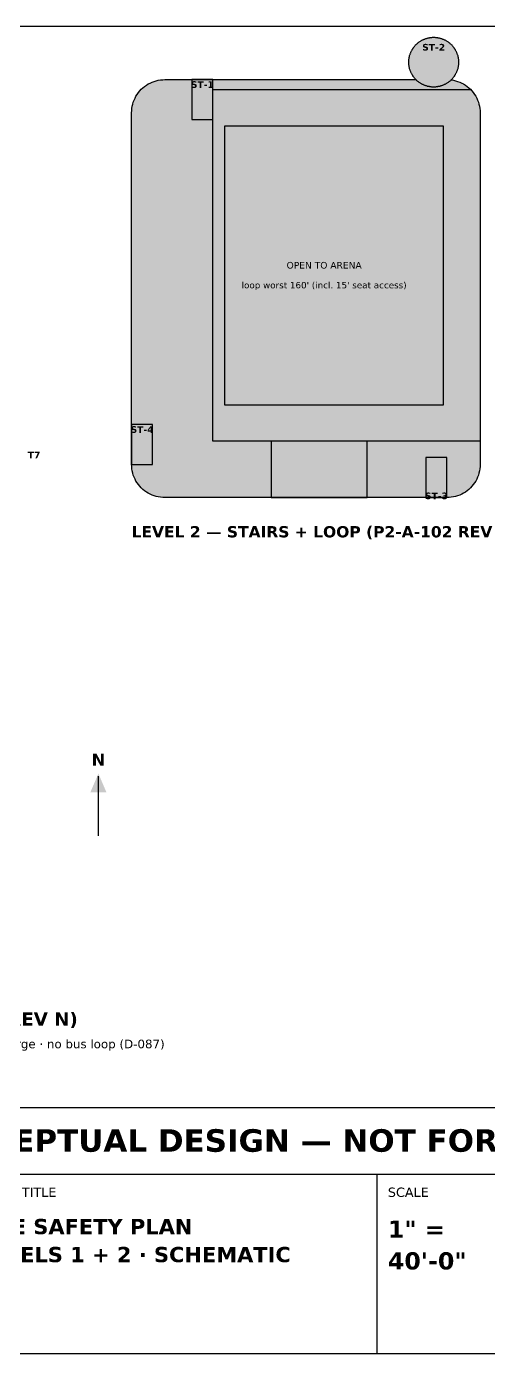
# Model space of a CAD drawing. Header units: inches. Extents: x 0.5 to 16.5, y 0.5 to 10.5.
# Drawn here: x 7.16 to 10.64, y 0.5 to 10.5 of the extents above; entities that cross this region are included whole.
import ezdxf
from ezdxf.enums import TextEntityAlignment as Align

# ---------------------------------------------------------------- set-up
doc = ezdxf.new("R2010")
doc.units = ezdxf.units.IN
doc.header["$MEASUREMENT"] = 0
for name, color, linetype in [('A-ANNO-TEXT', 7, 'Continuous'), ('A-ROOM', 7, 'Continuous'), ('G-ANNO-TTLB', 7, 'Continuous')]:
    doc.layers.add(name, color=color, linetype=linetype)
doc.styles.add('KS-BOLD', font='DejaVuSans-Bold.ttf')
doc.styles.add('KS-REG', font='DejaVuSans.ttf')

msp = doc.modelspace()

# ---------------------------------------------------------------- hatches: boundary and pattern name
at = {"layer": 'A-ANNO-TEXT', "true_color": 0x000000}
msp.add_hatch(color=7, dxfattribs=at).paths.add_polyline_path([(7.64, 4.73), (7.7, 4.87), (7.76, 4.73)])
at = {"layer": 'A-ROOM', "true_color": 0xf3f1ec}
msp.add_hatch(color=7, dxfattribs=at).paths.add_polyline_path([(10.358, 10.098), (10.374, 10.095), (10.39, 10.091), (10.405, 10.087), (10.421, 10.081), (10.436, 10.074), (10.45, 10.067), (10.464, 10.058), (10.477, 10.048), (10.49, 10.038), (10.502, 10.027), (10.513, 10.015), (10.523, 10.002), (10.533, 9.989), (10.542, 9.975), (10.549, 9.961), (10.556, 9.946), (10.562, 9.93), (10.566, 9.915), (10.57, 9.899), (10.573, 9.883), (10.574, 9.866), (10.575, 9.85), (10.575, 7.2), (10.574, 7.184), (10.573, 7.167), (10.57, 7.151), (10.566, 7.135), (10.562, 7.12), (10.556, 7.104), (10.549, 7.089), (10.542, 7.075), (10.533, 7.061), (10.523, 7.048), (10.513, 7.035), (10.502, 7.023), (10.49, 7.012), (10.477, 7.002), (10.464, 6.992), (10.45, 6.983), (10.436, 6.976), (10.421, 6.969), (10.405, 6.963), (10.39, 6.959), (10.374, 6.955), (10.358, 6.952), (10.341, 6.951), (10.325, 6.95), (8.2, 6.95), (8.184, 6.951), (8.167, 6.952), (8.151, 6.955), (8.135, 6.959), (8.12, 6.963), (8.104, 6.969), (8.089, 6.976), (8.075, 6.983), (8.061, 6.992), (8.048, 7.002), (8.035, 7.012), (8.023, 7.023), (8.012, 7.035), (8.002, 7.048), (7.992, 7.061), (7.983, 7.075), (7.976, 7.089), (7.969, 7.104), (7.963, 7.12), (7.959, 7.135), (7.955, 7.151), (7.952, 7.167), (7.951, 7.184), (7.95, 7.2), (7.95, 9.85), (7.951, 9.866), (7.952, 9.883), (7.955, 9.899), (7.959, 9.915), (7.963, 9.93), (7.969, 9.946), (7.976, 9.961), (7.983, 9.975), (7.992, 9.989), (8.002, 10.002), (8.012, 10.015), (8.023, 10.027), (8.035, 10.038), (8.048, 10.048), (8.061, 10.058), (8.075, 10.067), (8.089, 10.074), (8.104, 10.081), (8.12, 10.087), (8.135, 10.091), (8.151, 10.095), (8.167, 10.098), (8.184, 10.099), (8.2, 10.1), (10.091, 10.1), (10.089, 10.102), (10.086, 10.105), (10.083, 10.109), (10.08, 10.112), (10.077, 10.116), (10.074, 10.12), (10.072, 10.123), (10.069, 10.127), (10.067, 10.131), (10.064, 10.135), (10.062, 10.139), (10.06, 10.143), (10.058, 10.147), (10.056, 10.151), (10.054, 10.155), (10.052, 10.159), (10.05, 10.164), (10.048, 10.168), (10.047, 10.172), (10.046, 10.177), (10.044, 10.181), (10.043, 10.186), (10.042, 10.19), (10.041, 10.195), (10.04, 10.199), (10.04, 10.204), (10.039, 10.208), (10.038, 10.213), (10.038, 10.217), (10.038, 10.222), (10.038, 10.227), (10.037, 10.231), (10.038, 10.236), (10.038, 10.24), (10.038, 10.245), (10.038, 10.25), (10.039, 10.254), (10.04, 10.259), (10.04, 10.263), (10.041, 10.268), (10.042, 10.272), (10.043, 10.277), (10.044, 10.281), (10.046, 10.286), (10.047, 10.29), (10.048, 10.294), (10.05, 10.299), (10.052, 10.303), (10.054, 10.307), (10.056, 10.311), (10.058, 10.316), (10.06, 10.32), (10.062, 10.324), (10.064, 10.328), (10.067, 10.332), (10.069, 10.335), (10.072, 10.339), (10.074, 10.343), (10.077, 10.347), (10.08, 10.35), (10.083, 10.354), (10.086, 10.357), (10.089, 10.361), (10.092, 10.364), (10.096, 10.367), (10.099, 10.37), (10.103, 10.373), (10.106, 10.376), (10.11, 10.379), (10.113, 10.382), (10.117, 10.385), (10.121, 10.387), (10.125, 10.39), (10.129, 10.392), (10.133, 10.394), (10.137, 10.397), (10.141, 10.399), (10.145, 10.401), (10.149, 10.403), (10.153, 10.404), (10.158, 10.406), (10.162, 10.408), (10.166, 10.409), (10.171, 10.411), (10.175, 10.412), (10.179, 10.413), (10.184, 10.414), (10.188, 10.415), (10.193, 10.416), (10.197, 10.417), (10.202, 10.417), (10.207, 10.418), (10.211, 10.418), (10.216, 10.419), (10.22, 10.419), (10.225, 10.419), (10.23, 10.419), (10.234, 10.419), (10.239, 10.418), (10.243, 10.418), (10.248, 10.417), (10.253, 10.417), (10.257, 10.416), (10.262, 10.415), (10.266, 10.414), (10.271, 10.413), (10.275, 10.412), (10.279, 10.411), (10.284, 10.409), (10.288, 10.408), (10.292, 10.406), (10.297, 10.404), (10.301, 10.403), (10.305, 10.401), (10.309, 10.399), (10.313, 10.397), (10.317, 10.394), (10.321, 10.392), (10.325, 10.39), (10.329, 10.387), (10.333, 10.385), (10.337, 10.382), (10.34, 10.379), (10.344, 10.376), (10.347, 10.373), (10.351, 10.37), (10.354, 10.367), (10.358, 10.364), (10.361, 10.361), (10.364, 10.357), (10.367, 10.354), (10.37, 10.35), (10.373, 10.347), (10.376, 10.343), (10.378, 10.339), (10.381, 10.335), (10.383, 10.332), (10.386, 10.328), (10.388, 10.324), (10.39, 10.32), (10.392, 10.316), (10.394, 10.311), (10.396, 10.307), (10.398, 10.303), (10.4, 10.299), (10.402, 10.294), (10.403, 10.29), (10.404, 10.286), (10.406, 10.281), (10.407, 10.277), (10.408, 10.272), (10.409, 10.268), (10.41, 10.263), (10.41, 10.259), (10.411, 10.254), (10.412, 10.25), (10.412, 10.245), (10.412, 10.24), (10.412, 10.236), (10.413, 10.231), (10.412, 10.227), (10.412, 10.222), (10.412, 10.217), (10.412, 10.213), (10.411, 10.208), (10.41, 10.204), (10.41, 10.199), (10.409, 10.195), (10.408, 10.19), (10.407, 10.186), (10.406, 10.181), (10.404, 10.177), (10.403, 10.172), (10.402, 10.168), (10.4, 10.164), (10.398, 10.159), (10.396, 10.155), (10.394, 10.151), (10.392, 10.147), (10.39, 10.143), (10.388, 10.139), (10.386, 10.135), (10.383, 10.131), (10.381, 10.127), (10.378, 10.123), (10.376, 10.12), (10.373, 10.116), (10.37, 10.112), (10.367, 10.109), (10.364, 10.105), (10.361, 10.102), (10.358, 10.099), (10.357, 10.098), (10.358, 10.098)])
at = {"layer": 'A-ROOM', "true_color": 0xb9b3a0}
for points in [[(10.413, 10.231), (10.412, 10.227), (10.412, 10.222), (10.412, 10.217), (10.412, 10.213), (10.411, 10.208), (10.41, 10.204), (10.41, 10.199), (10.409, 10.195), (10.408, 10.19), (10.407, 10.186), (10.406, 10.181), (10.404, 10.177), (10.403, 10.172), (10.402, 10.168), (10.4, 10.164), (10.398, 10.159), (10.396, 10.155), (10.394, 10.151), (10.392, 10.147), (10.39, 10.143), (10.388, 10.139), (10.386, 10.135), (10.383, 10.131), (10.381, 10.127), (10.378, 10.123), (10.376, 10.12), (10.373, 10.116), (10.37, 10.112), (10.367, 10.109), (10.364, 10.105), (10.361, 10.102), (10.358, 10.099), (10.354, 10.095), (10.351, 10.092), (10.347, 10.089), (10.344, 10.086), (10.34, 10.083), (10.337, 10.081), (10.333, 10.078), (10.329, 10.075), (10.325, 10.073), (10.321, 10.07), (10.317, 10.068), (10.313, 10.066), (10.309, 10.064), (10.305, 10.062), (10.301, 10.06), (10.297, 10.058), (10.292, 10.056), (10.288, 10.055), (10.284, 10.053), (10.279, 10.052), (10.275, 10.051), (10.271, 10.049), (10.266, 10.048), (10.262, 10.047), (10.257, 10.047), (10.253, 10.046), (10.248, 10.045), (10.243, 10.045), (10.239, 10.044), (10.234, 10.044), (10.23, 10.044), (10.225, 10.044), (10.22, 10.044), (10.216, 10.044), (10.211, 10.044), (10.207, 10.045), (10.202, 10.045), (10.197, 10.046), (10.193, 10.047), (10.188, 10.047), (10.184, 10.048), (10.179, 10.049), (10.175, 10.051), (10.171, 10.052), (10.166, 10.053), (10.162, 10.055), (10.158, 10.056), (10.153, 10.058), (10.149, 10.06), (10.145, 10.062), (10.141, 10.064), (10.137, 10.066), (10.133, 10.068), (10.129, 10.07), (10.125, 10.073), (10.121, 10.075), (10.117, 10.078), (10.113, 10.081), (10.11, 10.083), (10.106, 10.086), (10.103, 10.089), (10.099, 10.092), (10.096, 10.095), (10.092, 10.099), (10.089, 10.102), (10.086, 10.105), (10.083, 10.109), (10.08, 10.112), (10.077, 10.116), (10.074, 10.12), (10.072, 10.123), (10.069, 10.127), (10.067, 10.131), (10.064, 10.135), (10.062, 10.139), (10.06, 10.143), (10.058, 10.147), (10.056, 10.151), (10.054, 10.155), (10.052, 10.159), (10.05, 10.164), (10.048, 10.168), (10.047, 10.172), (10.046, 10.177), (10.044, 10.181), (10.043, 10.186), (10.042, 10.19), (10.041, 10.195), (10.04, 10.199), (10.04, 10.204), (10.039, 10.208), (10.038, 10.213), (10.038, 10.217), (10.038, 10.222), (10.038, 10.227), (10.037, 10.231), (10.038, 10.236), (10.038, 10.24), (10.038, 10.245), (10.038, 10.25), (10.039, 10.254), (10.04, 10.259), (10.04, 10.263), (10.041, 10.268), (10.042, 10.272), (10.043, 10.277), (10.044, 10.281), (10.046, 10.286), (10.047, 10.29), (10.048, 10.294), (10.05, 10.299), (10.052, 10.303), (10.054, 10.307), (10.056, 10.311), (10.058, 10.316), (10.06, 10.32), (10.062, 10.324), (10.064, 10.328), (10.067, 10.332), (10.069, 10.335), (10.072, 10.339), (10.074, 10.343), (10.077, 10.347), (10.08, 10.35), (10.083, 10.354), (10.086, 10.357), (10.089, 10.361), (10.092, 10.364), (10.096, 10.367), (10.099, 10.37), (10.103, 10.373), (10.106, 10.376), (10.11, 10.379), (10.113, 10.382), (10.117, 10.385), (10.121, 10.387), (10.125, 10.39), (10.129, 10.392), (10.133, 10.394), (10.137, 10.397), (10.141, 10.399), (10.145, 10.401), (10.149, 10.403), (10.153, 10.404), (10.158, 10.406), (10.162, 10.408), (10.166, 10.409), (10.171, 10.411), (10.175, 10.412), (10.179, 10.413), (10.184, 10.414), (10.188, 10.415), (10.193, 10.416), (10.197, 10.417), (10.202, 10.417), (10.207, 10.418), (10.211, 10.418), (10.216, 10.419), (10.22, 10.419), (10.225, 10.419), (10.23, 10.419), (10.234, 10.419), (10.239, 10.418), (10.243, 10.418), (10.248, 10.417), (10.253, 10.417), (10.257, 10.416), (10.262, 10.415), (10.266, 10.414), (10.271, 10.413), (10.275, 10.412), (10.279, 10.411), (10.284, 10.409), (10.288, 10.408), (10.292, 10.406), (10.297, 10.404), (10.301, 10.403), (10.305, 10.401), (10.309, 10.399), (10.313, 10.397), (10.317, 10.394), (10.321, 10.392), (10.325, 10.39), (10.329, 10.387), (10.333, 10.385), (10.337, 10.382), (10.34, 10.379), (10.344, 10.376), (10.347, 10.373), (10.351, 10.37), (10.354, 10.367), (10.358, 10.364), (10.361, 10.361), (10.364, 10.357), (10.367, 10.354), (10.37, 10.35), (10.373, 10.347), (10.376, 10.343), (10.378, 10.339), (10.381, 10.335), (10.383, 10.332), (10.386, 10.328), (10.388, 10.324), (10.39, 10.32), (10.392, 10.316), (10.394, 10.311), (10.396, 10.307), (10.398, 10.303), (10.4, 10.299), (10.402, 10.294), (10.403, 10.29), (10.404, 10.286), (10.406, 10.281), (10.407, 10.277), (10.408, 10.272), (10.409, 10.268), (10.41, 10.263), (10.41, 10.259), (10.411, 10.254), (10.412, 10.25), (10.412, 10.245), (10.412, 10.24), (10.412, 10.236), (10.413, 10.231)], [(8.562, 9.799), (8.562, 10.1), (8.404, 10.1), (8.404, 9.799), (8.562, 9.799)], [(8.108, 7.2), (8.108, 7.501), (7.95, 7.501), (7.95, 7.2), (8.108, 7.2)], [(10.325, 6.95), (10.325, 7.251), (10.167, 7.251), (10.167, 6.95), (10.325, 6.95)]]:
    msp.add_hatch(color=7, dxfattribs=at).paths.add_polyline_path(points)
at = {"layer": 'A-ROOM', "true_color": 0xe9d7a8}
msp.add_hatch(color=7, dxfattribs=at).paths.add_polyline_path([(8.562, 7.375), (8.562, 10.025), (10.503, 10.025), (10.513, 10.015), (10.523, 10.002), (10.533, 9.989), (10.542, 9.975), (10.549, 9.961), (10.556, 9.946), (10.562, 9.93), (10.566, 9.915), (10.57, 9.899), (10.573, 9.883), (10.574, 9.866), (10.575, 9.85), (10.575, 7.375), (8.562, 7.375)])
at = {"layer": 'A-ROOM', "true_color": 0xffffff}
for points in [[(10.3, 7.65), (10.3, 9.75), (8.65, 9.75), (8.65, 7.65), (10.3, 7.65)], [(9.725, 6.95), (9.725, 7.375), (9, 7.375), (9, 6.95), (9.725, 6.95)]]:
    msp.add_hatch(color=7, dxfattribs=at).paths.add_polyline_path(points)

# ---------------------------------------------------------------- linework, layer by layer
at = {"layer": 'A-ANNO-TEXT'}
msp.add_line((7.7, 4.4), (7.7, 4.85), dxfattribs=at)
at = {"layer": 'A-ROOM'}
for points in [[(10.358, 10.098), (10.374, 10.095), (10.39, 10.091), (10.405, 10.087), (10.421, 10.081), (10.436, 10.074), (10.45, 10.067), (10.464, 10.058), (10.477, 10.048), (10.49, 10.038), (10.502, 10.027), (10.513, 10.015), (10.523, 10.002), (10.533, 9.989), (10.542, 9.975), (10.549, 9.961), (10.556, 9.946), (10.562, 9.93), (10.566, 9.915), (10.57, 9.899), (10.573, 9.883), (10.574, 9.866), (10.575, 9.85), (10.575, 7.2), (10.574, 7.184), (10.573, 7.167), (10.57, 7.151), (10.566, 7.135), (10.562, 7.12), (10.556, 7.104), (10.549, 7.089), (10.542, 7.075), (10.533, 7.061), (10.523, 7.048), (10.513, 7.035), (10.502, 7.023), (10.49, 7.012), (10.477, 7.002), (10.464, 6.992), (10.45, 6.983), (10.436, 6.976), (10.421, 6.969), (10.405, 6.963), (10.39, 6.959), (10.374, 6.955), (10.358, 6.952), (10.341, 6.951), (10.325, 6.95), (8.2, 6.95), (8.184, 6.951), (8.167, 6.952), (8.151, 6.955), (8.135, 6.959), (8.12, 6.963), (8.104, 6.969), (8.089, 6.976), (8.075, 6.983), (8.061, 6.992), (8.048, 7.002), (8.035, 7.012), (8.023, 7.023), (8.012, 7.035), (8.002, 7.048), (7.992, 7.061), (7.983, 7.075), (7.976, 7.089), (7.969, 7.104), (7.963, 7.12), (7.959, 7.135), (7.955, 7.151), (7.952, 7.167), (7.951, 7.184), (7.95, 7.2), (7.95, 9.85), (7.951, 9.866), (7.952, 9.883), (7.955, 9.899), (7.959, 9.915), (7.963, 9.93), (7.969, 9.946), (7.976, 9.961), (7.983, 9.975), (7.992, 9.989), (8.002, 10.002), (8.012, 10.015), (8.023, 10.027), (8.035, 10.038), (8.048, 10.048), (8.061, 10.058), (8.075, 10.067), (8.089, 10.074), (8.104, 10.081), (8.12, 10.087), (8.135, 10.091), (8.151, 10.095), (8.167, 10.098), (8.184, 10.099), (8.2, 10.1), (10.091, 10.1), (10.089, 10.102), (10.086, 10.105), (10.083, 10.109), (10.08, 10.112), (10.077, 10.116), (10.074, 10.12), (10.072, 10.123), (10.069, 10.127), (10.067, 10.131), (10.064, 10.135), (10.062, 10.139), (10.06, 10.143), (10.058, 10.147), (10.056, 10.151), (10.054, 10.155), (10.052, 10.159), (10.05, 10.164), (10.048, 10.168), (10.047, 10.172), (10.046, 10.177), (10.044, 10.181), (10.043, 10.186), (10.042, 10.19), (10.041, 10.195), (10.04, 10.199), (10.04, 10.204), (10.039, 10.208), (10.038, 10.213), (10.038, 10.217), (10.038, 10.222), (10.038, 10.227), (10.037, 10.231), (10.038, 10.236), (10.038, 10.24), (10.038, 10.245), (10.038, 10.25), (10.039, 10.254), (10.04, 10.259), (10.04, 10.263), (10.041, 10.268), (10.042, 10.272), (10.043, 10.277), (10.044, 10.281), (10.046, 10.286), (10.047, 10.29), (10.048, 10.294), (10.05, 10.299), (10.052, 10.303), (10.054, 10.307), (10.056, 10.311), (10.058, 10.316), (10.06, 10.32), (10.062, 10.324), (10.064, 10.328), (10.067, 10.332), (10.069, 10.335), (10.072, 10.339), (10.074, 10.343), (10.077, 10.347), (10.08, 10.35), (10.083, 10.354), (10.086, 10.357), (10.089, 10.361), (10.092, 10.364), (10.096, 10.367), (10.099, 10.37), (10.103, 10.373), (10.106, 10.376), (10.11, 10.379), (10.113, 10.382), (10.117, 10.385), (10.121, 10.387), (10.125, 10.39), (10.129, 10.392), (10.133, 10.394), (10.137, 10.397), (10.141, 10.399), (10.145, 10.401), (10.149, 10.403), (10.153, 10.404), (10.158, 10.406), (10.162, 10.408), (10.166, 10.409), (10.171, 10.411), (10.175, 10.412), (10.179, 10.413), (10.184, 10.414), (10.188, 10.415), (10.193, 10.416), (10.197, 10.417), (10.202, 10.417), (10.207, 10.418), (10.211, 10.418), (10.216, 10.419), (10.22, 10.419), (10.225, 10.419), (10.23, 10.419), (10.234, 10.419), (10.239, 10.418), (10.243, 10.418), (10.248, 10.417), (10.253, 10.417), (10.257, 10.416), (10.262, 10.415), (10.266, 10.414), (10.271, 10.413), (10.275, 10.412), (10.279, 10.411), (10.284, 10.409), (10.288, 10.408), (10.292, 10.406), (10.297, 10.404), (10.301, 10.403), (10.305, 10.401), (10.309, 10.399), (10.313, 10.397), (10.317, 10.394), (10.321, 10.392), (10.325, 10.39), (10.329, 10.387), (10.333, 10.385), (10.337, 10.382), (10.34, 10.379), (10.344, 10.376), (10.347, 10.373), (10.351, 10.37), (10.354, 10.367), (10.358, 10.364), (10.361, 10.361), (10.364, 10.357), (10.367, 10.354), (10.37, 10.35), (10.373, 10.347), (10.376, 10.343), (10.378, 10.339), (10.381, 10.335), (10.383, 10.332), (10.386, 10.328), (10.388, 10.324), (10.39, 10.32), (10.392, 10.316), (10.394, 10.311), (10.396, 10.307), (10.398, 10.303), (10.4, 10.299), (10.402, 10.294), (10.403, 10.29), (10.404, 10.286), (10.406, 10.281), (10.407, 10.277), (10.408, 10.272), (10.409, 10.268), (10.41, 10.263), (10.41, 10.259), (10.411, 10.254), (10.412, 10.25), (10.412, 10.245), (10.412, 10.24), (10.412, 10.236), (10.413, 10.231), (10.412, 10.227), (10.412, 10.222), (10.412, 10.217), (10.412, 10.213), (10.411, 10.208), (10.41, 10.204), (10.41, 10.199), (10.409, 10.195), (10.408, 10.19), (10.407, 10.186), (10.406, 10.181), (10.404, 10.177), (10.403, 10.172), (10.402, 10.168), (10.4, 10.164), (10.398, 10.159), (10.396, 10.155), (10.394, 10.151), (10.392, 10.147), (10.39, 10.143), (10.388, 10.139), (10.386, 10.135), (10.383, 10.131), (10.381, 10.127), (10.378, 10.123), (10.376, 10.12), (10.373, 10.116), (10.37, 10.112), (10.367, 10.109), (10.364, 10.105), (10.361, 10.102), (10.358, 10.099), (10.357, 10.098), (10.358, 10.098)], [(10.413, 10.231), (10.412, 10.227), (10.412, 10.222), (10.412, 10.217), (10.412, 10.213), (10.411, 10.208), (10.41, 10.204), (10.41, 10.199), (10.409, 10.195), (10.408, 10.19), (10.407, 10.186), (10.406, 10.181), (10.404, 10.177), (10.403, 10.172), (10.402, 10.168), (10.4, 10.164), (10.398, 10.159), (10.396, 10.155), (10.394, 10.151), (10.392, 10.147), (10.39, 10.143), (10.388, 10.139), (10.386, 10.135), (10.383, 10.131), (10.381, 10.127), (10.378, 10.123), (10.376, 10.12), (10.373, 10.116), (10.37, 10.112), (10.367, 10.109), (10.364, 10.105), (10.361, 10.102), (10.358, 10.099), (10.354, 10.095), (10.351, 10.092), (10.347, 10.089), (10.344, 10.086), (10.34, 10.083), (10.337, 10.081), (10.333, 10.078), (10.329, 10.075), (10.325, 10.073), (10.321, 10.07), (10.317, 10.068), (10.313, 10.066), (10.309, 10.064), (10.305, 10.062), (10.301, 10.06), (10.297, 10.058), (10.292, 10.056), (10.288, 10.055), (10.284, 10.053), (10.279, 10.052), (10.275, 10.051), (10.271, 10.049), (10.266, 10.048), (10.262, 10.047), (10.257, 10.047), (10.253, 10.046), (10.248, 10.045), (10.243, 10.045), (10.239, 10.044), (10.234, 10.044), (10.23, 10.044), (10.225, 10.044), (10.22, 10.044), (10.216, 10.044), (10.211, 10.044), (10.207, 10.045), (10.202, 10.045), (10.197, 10.046), (10.193, 10.047), (10.188, 10.047), (10.184, 10.048), (10.179, 10.049), (10.175, 10.051), (10.171, 10.052), (10.166, 10.053), (10.162, 10.055), (10.158, 10.056), (10.153, 10.058), (10.149, 10.06), (10.145, 10.062), (10.141, 10.064), (10.137, 10.066), (10.133, 10.068), (10.129, 10.07), (10.125, 10.073), (10.121, 10.075), (10.117, 10.078), (10.113, 10.081), (10.11, 10.083), (10.106, 10.086), (10.103, 10.089), (10.099, 10.092), (10.096, 10.095), (10.092, 10.099), (10.089, 10.102), (10.086, 10.105), (10.083, 10.109), (10.08, 10.112), (10.077, 10.116), (10.074, 10.12), (10.072, 10.123), (10.069, 10.127), (10.067, 10.131), (10.064, 10.135), (10.062, 10.139), (10.06, 10.143), (10.058, 10.147), (10.056, 10.151), (10.054, 10.155), (10.052, 10.159), (10.05, 10.164), (10.048, 10.168), (10.047, 10.172), (10.046, 10.177), (10.044, 10.181), (10.043, 10.186), (10.042, 10.19), (10.041, 10.195), (10.04, 10.199), (10.04, 10.204), (10.039, 10.208), (10.038, 10.213), (10.038, 10.217), (10.038, 10.222), (10.038, 10.227), (10.037, 10.231), (10.038, 10.236), (10.038, 10.24), (10.038, 10.245), (10.038, 10.25), (10.039, 10.254), (10.04, 10.259), (10.04, 10.263), (10.041, 10.268), (10.042, 10.272), (10.043, 10.277), (10.044, 10.281), (10.046, 10.286), (10.047, 10.29), (10.048, 10.294), (10.05, 10.299), (10.052, 10.303), (10.054, 10.307), (10.056, 10.311), (10.058, 10.316), (10.06, 10.32), (10.062, 10.324), (10.064, 10.328), (10.067, 10.332), (10.069, 10.335), (10.072, 10.339), (10.074, 10.343), (10.077, 10.347), (10.08, 10.35), (10.083, 10.354), (10.086, 10.357), (10.089, 10.361), (10.092, 10.364), (10.096, 10.367), (10.099, 10.37), (10.103, 10.373), (10.106, 10.376), (10.11, 10.379), (10.113, 10.382), (10.117, 10.385), (10.121, 10.387), (10.125, 10.39), (10.129, 10.392), (10.133, 10.394), (10.137, 10.397), (10.141, 10.399), (10.145, 10.401), (10.149, 10.403), (10.153, 10.404), (10.158, 10.406), (10.162, 10.408), (10.166, 10.409), (10.171, 10.411), (10.175, 10.412), (10.179, 10.413), (10.184, 10.414), (10.188, 10.415), (10.193, 10.416), (10.197, 10.417), (10.202, 10.417), (10.207, 10.418), (10.211, 10.418), (10.216, 10.419), (10.22, 10.419), (10.225, 10.419), (10.23, 10.419), (10.234, 10.419), (10.239, 10.418), (10.243, 10.418), (10.248, 10.417), (10.253, 10.417), (10.257, 10.416), (10.262, 10.415), (10.266, 10.414), (10.271, 10.413), (10.275, 10.412), (10.279, 10.411), (10.284, 10.409), (10.288, 10.408), (10.292, 10.406), (10.297, 10.404), (10.301, 10.403), (10.305, 10.401), (10.309, 10.399), (10.313, 10.397), (10.317, 10.394), (10.321, 10.392), (10.325, 10.39), (10.329, 10.387), (10.333, 10.385), (10.337, 10.382), (10.34, 10.379), (10.344, 10.376), (10.347, 10.373), (10.351, 10.37), (10.354, 10.367), (10.358, 10.364), (10.361, 10.361), (10.364, 10.357), (10.367, 10.354), (10.37, 10.35), (10.373, 10.347), (10.376, 10.343), (10.378, 10.339), (10.381, 10.335), (10.383, 10.332), (10.386, 10.328), (10.388, 10.324), (10.39, 10.32), (10.392, 10.316), (10.394, 10.311), (10.396, 10.307), (10.398, 10.303), (10.4, 10.299), (10.402, 10.294), (10.403, 10.29), (10.404, 10.286), (10.406, 10.281), (10.407, 10.277), (10.408, 10.272), (10.409, 10.268), (10.41, 10.263), (10.41, 10.259), (10.411, 10.254), (10.412, 10.25), (10.412, 10.245), (10.412, 10.24), (10.412, 10.236), (10.413, 10.231)], [(8.562, 9.799), (8.562, 10.1), (8.404, 10.1), (8.404, 9.799), (8.562, 9.799)], [(8.562, 7.375), (8.562, 10.025), (10.503, 10.025), (10.513, 10.015), (10.523, 10.002), (10.533, 9.989), (10.542, 9.975), (10.549, 9.961), (10.556, 9.946), (10.562, 9.93), (10.566, 9.915), (10.57, 9.899), (10.573, 9.883), (10.574, 9.866), (10.575, 9.85), (10.575, 7.375), (8.562, 7.375)], [(10.3, 7.65), (10.3, 9.75), (8.65, 9.75), (8.65, 7.65), (10.3, 7.65)], [(8.108, 7.2), (8.108, 7.501), (7.95, 7.501), (7.95, 7.2), (8.108, 7.2)], [(9.725, 6.95), (9.725, 7.375), (9, 7.375), (9, 6.95), (9.725, 6.95)], [(10.325, 6.95), (10.325, 7.251), (10.167, 7.251), (10.167, 6.95), (10.325, 6.95)]]:
    msp.add_lwpolyline(points, close=True, dxfattribs=at)
at = {"layer": 'G-ANNO-TTLB'}
for p, q in [((0.5, 1.85), (16.5, 1.85)), ((9.8, 0.5), (9.8, 1.85))]:
    msp.add_line(p, q, dxfattribs=at)
for points in [[(0.5, 0.5), (16.5, 0.5), (16.5, 10.5), (0.5, 10.5)], [(0.5, 1.85), (16.5, 1.85), (16.5, 2.35), (0.5, 2.35)]]:
    msp.add_lwpolyline(points, close=True, dxfattribs=at)

# ---------------------------------------------------------------- texts
at = {"layer": 'A-ANNO-TEXT'}
for s, height, style, p in [('ST-2', 0.05, 'KS-BOLD', (10.225, 10.319)), ('ST-1', 0.05, 'KS-BOLD', (8.483, 10.038)), ('OPEN TO ARENA', 0.05, 'KS-REG', (9.4, 8.676)), ("loop worst 160' (incl. 15' seat access)", 0.048, 'KS-REG', (9.4, 8.527)), ('ST-4', 0.05, 'KS-BOLD', (8.029, 7.438)), ('ST-3', 0.05, 'KS-BOLD', (10.246, 6.938)), ('N', 0.09, 'KS-BOLD', (7.7, 4.93))]:
    msp.add_text(s, height=height, dxfattribs=dict(at, style=style)).set_placement(p, align=Align.CENTER)
for s, height, style, p in [('T7', 0.05, 'KS-BOLD', (7.168, 7.245)), ('LEVEL 2 — STAIRS + LOOP (P2-A-102 REV I) · 1" = 80\'', 0.085, 'KS-BOLD', (7.95, 6.65)), ('LEVEL 1 — LIFE SAFETY (P2-A-101 REV N)', 0.1, 'KS-BOLD', (4.35, 2.97)), ('1" = 40\'-0" · exits X1-X11 + E1, travel, common path, discharge · no bus loop (D-087)', 0.065, 'KS-REG', (4.35, 2.8))]:
    msp.add_text(s, height=height, dxfattribs=dict(at, style=style)).set_placement(p)
at = {"layer": 'G-ANNO-TTLB', "style": 'KS-BOLD'}
msp.add_text('PRELIMINARY — CONCEPTUAL DESIGN — NOT FOR CONSTRUCTION', height=0.17, dxfattribs=at).set_placement((8.5, 2.02), align=Align.CENTER)
at = {"layer": 'G-ANNO-TTLB'}
for s, height, style, p in [('SHEET TITLE', 0.07, 'KS-REG', (6.78, 1.68)), ('SCALE', 0.07, 'KS-REG', (9.88, 1.68)), ('LIFE SAFETY PLAN', 0.115, 'KS-BOLD', (6.78, 1.399)), ('1" =', 0.13, 'KS-BOLD', (9.88, 1.372)), ('LEVELS 1 + 2 · SCHEMATIC', 0.115, 'KS-BOLD', (6.78, 1.188)), ('40\'-0"', 0.13, 'KS-BOLD', (9.88, 1.133))]:
    msp.add_text(s, height=height, dxfattribs=dict(at, style=style)).set_placement(p)

doc.saveas('drawing.dxf')
